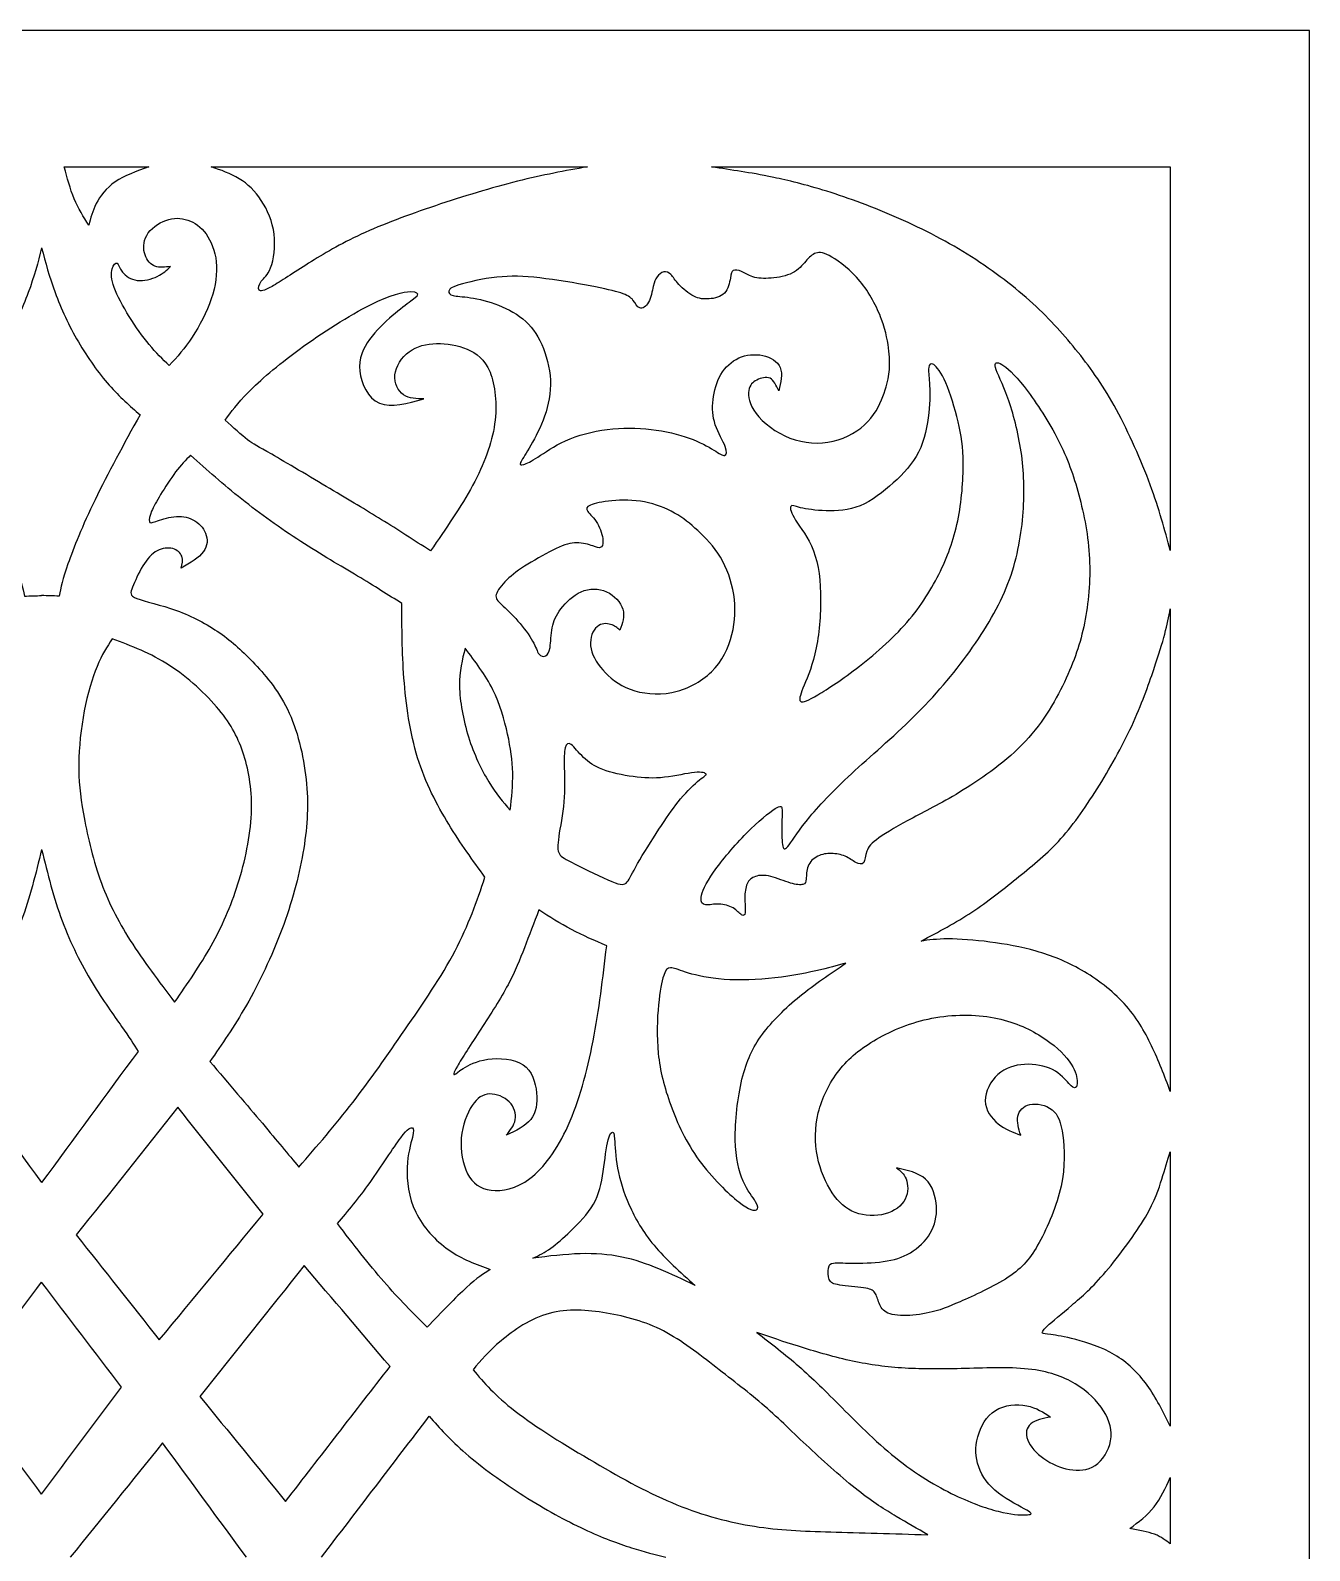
# Model space of a CAD drawing. Header units: millimetres. Extents: x 153 to 480, y 11 to 405.
# Drawn here: x 315.2 to 480.4, y 208.7 to 405.1 of the extents above; entities that cross this region are included whole.
import ezdxf

# ---------------------------------------------------------------- set-up
doc = ezdxf.new("R2010")
doc.units = ezdxf.units.MM
for name, color, linetype in [('Default', 7, 'Continuous'), ('DV1_Layer_1', 7, 'Continuous'), ('Layer_1', 7, 'Continuous')]:
    doc.layers.add(name, color=color, linetype=linetype)

# ---------------------------------------------------------------- blocks, each defined once
blk = doc.blocks.new('SE')
at = {"layer": 'DV1_Layer_1', "color": 7, "linetype": 'Continuous'}
for points in [[(319.53, 387.46), (319.53, 387.46), (330.44, 387.46), (330.44, 387.46)], [(338.51, 387.46), (338.51, 387.46), (387.11, 387.46), (387.11, 387.46)], [(462.41, 330.37), (462.41, 330.37), (462.41, 268.03), (462.41, 268.03)], [(462.41, 260.22), (462.41, 260.22), (462.41, 224.76), (462.41, 224.76)], [(462.41, 218.15), (462.41, 218.15), (462.41, 209.56), (462.41, 209.56)]]:
    blk.add_open_spline(points, degree=3, dxfattribs=at)
for points, knots in [([(330.44, 387.46), (328.86, 386.89), (325.72, 385.75), (324.17, 383.69), (323.67, 382.71), (323.17, 381.74), (322.94, 380.82), (322.71, 379.91), (322.02, 381), (321.34, 382.08), (320.81, 383.34), (320.28, 384.6), (319.91, 386.03), (319.53, 387.46)], [0, 0, 0, 0, 0.166667, 0.333333, 0.333333, 0.333333, 0.5, 0.5, 0.5, 0.666667, 0.666667, 0.666667, 1, 1, 1, 1]), ([(387.11, 387.46), (384.24, 386.95), (381.38, 386.43), (378.08, 385.6), (374.77, 384.77), (371.02, 383.63), (367.49, 382.44), (363.95, 381.25), (360.63, 380.02), (357.9, 378.76), (355.17, 377.5), (353.02, 376.22), (351.09, 375), (349.16, 373.78), (347.44, 372.64), (346.37, 372.02), (345.29, 371.41), (344.86, 371.32), (344.71, 371.54), (344.55, 371.75), (344.66, 372.27), (344.98, 372.68), (345.29, 373.1), (345.81, 373.41), (346.19, 374.43), (346.58, 375.44), (346.84, 377.16), (346.64, 378.78), (346.44, 380.4), (345.78, 381.91), (344.98, 383.13), (344.18, 384.35), (343.23, 385.26), (342.13, 385.93), (341.03, 386.61), (339.77, 387.04), (338.51, 387.46)], [0, 0, 0, 0, 0.076923, 0.076923, 0.076923, 0.153846, 0.153846, 0.153846, 0.230769, 0.230769, 0.230769, 0.307692, 0.307692, 0.307692, 0.384615, 0.384615, 0.384615, 0.461538, 0.461538, 0.461538, 0.538462, 0.538462, 0.538462, 0.615385, 0.615385, 0.615385, 0.692308, 0.692308, 0.692308, 0.769231, 0.769231, 0.769231, 0.846154, 0.846154, 0.846154, 1, 1, 1, 1]), ([(403.16, 387.46), (403.16, 387.46), (462.41, 387.46), (462.41, 387.46), (462.41, 337.91), (462.41, 337.91)], [0, 0, 0, 0, 0.333333, 0.333333, 1, 1, 1, 1]), ([(462.41, 337.91), (461.69, 340.58), (460.97, 343.24), (459.82, 346.38), (458.66, 349.51), (455.45, 356.73), (452.25, 361.31), (450.51, 363.48), (448.78, 365.66), (446.92, 367.72), (444.65, 369.79), (442.37, 371.87), (439.68, 373.96), (436.73, 375.83), (433.79, 377.71), (427.37, 381.03), (420.85, 383.43), (418.06, 384.3), (415.27, 385.18), (412.95, 385.72), (411.19, 386.09), (409.43, 386.46), (408.23, 386.66), (406.98, 386.86), (405.74, 387.06), (404.45, 387.26), (403.16, 387.46)], [0, 0, 0, 0, 0.090909, 0.090909, 0.090909, 0.181818, 0.272727, 0.272727, 0.272727, 0.363636, 0.363636, 0.363636, 0.454545, 0.454545, 0.454545, 0.545455, 0.636364, 0.636364, 0.636364, 0.727273, 0.727273, 0.727273, 0.818182, 0.818182, 0.818182, 1, 1, 1, 1]), ([(333.1, 361.79), (334.1, 362.91), (335.1, 364.02), (336.06, 365.47), (337.02, 366.92), (337.94, 368.69), (338.51, 370.39), (339.08, 372.1), (339.31, 373.73), (339.17, 375.17), (339.02, 376.62), (337.99, 379.14), (336.39, 380.28), (335.5, 380.58), (334.62, 380.88), (333.64, 380.91), (332.66, 380.55), (331.67, 380.2), (330.67, 379.45), (330.18, 378.61), (329.69, 377.76), (329.72, 376.82), (329.97, 376.09), (330.21, 375.36), (330.67, 374.84), (331.25, 374.63), (331.84, 374.41), (332.56, 374.5), (333.27, 374.59), (332.79, 374.13), (332.3, 373.67), (331.55, 373.31), (330.81, 372.95), (329.81, 372.7), (328.96, 372.8), (328.12, 372.9), (327.43, 373.36), (327.05, 373.86), (326.66, 374.36), (326.49, 375.44), (325.54, 374.5), (325.6, 372.95), (325.99, 371.88), (326.37, 370.81), (327.12, 369.43), (327.93, 368.12), (328.75, 366.8), (329.64, 365.54), (330.51, 364.5), (331.38, 363.45), (332.24, 362.62), (333.1, 361.79)], [0, 0, 0, 0, 0.05, 0.05, 0.05, 0.1, 0.1, 0.1, 0.15, 0.15, 0.15, 0.2, 0.25, 0.25, 0.25, 0.3, 0.3, 0.3, 0.35, 0.35, 0.35, 0.4, 0.4, 0.4, 0.45, 0.45, 0.45, 0.5, 0.5, 0.5, 0.55, 0.55, 0.55, 0.6, 0.6, 0.6, 0.65, 0.65, 0.65, 0.7, 0.75, 0.8, 0.8, 0.8, 0.85, 0.85, 0.85, 0.9, 0.9, 0.9, 1, 1, 1, 1]), ([(316.61, 376.99), (316.13, 375.13), (315.64, 373.27), (314.88, 371.22), (314.12, 369.18), (313.09, 366.94), (311.88, 364.85), (310.66, 362.77), (309.26, 360.82), (307.9, 359.27), (306.54, 357.73), (305.22, 356.58), (303.91, 355.44), (306, 351.63), (308.09, 347.83), (309.72, 344.46), (311.35, 341.1), (312.52, 338.18), (313.22, 336.18), (313.92, 334.17), (314.15, 333.09), (314.38, 332), (315.13, 332.03), (315.87, 332.06), (316.61, 332.08)], [0, 0, 0, 0, 0.111111, 0.111111, 0.111111, 0.222222, 0.222222, 0.222222, 0.333333, 0.333333, 0.333333, 0.444444, 0.444444, 0.444444, 0.555556, 0.555556, 0.555556, 0.666667, 0.666667, 0.666667, 0.777778, 0.777778, 0.777778, 1, 1, 1, 1]), ([(316.61, 376.99), (317.1, 375.13), (317.59, 373.27), (318.35, 371.22), (319.1, 369.18), (320.14, 366.94), (321.35, 364.85), (322.57, 362.77), (323.97, 360.82), (325.33, 359.27), (326.69, 357.73), (328.01, 356.58), (329.32, 355.44), (327.23, 351.63), (325.14, 347.83), (323.51, 344.46), (321.88, 341.1), (320.71, 338.18), (320.01, 336.18), (319.31, 334.17), (319.08, 333.09), (318.85, 332), (318.1, 332.03), (317.36, 332.06), (316.61, 332.08)], [0, 0, 0, 0, 0.111111, 0.111111, 0.111111, 0.222222, 0.222222, 0.222222, 0.333333, 0.333333, 0.333333, 0.444444, 0.444444, 0.444444, 0.555556, 0.555556, 0.555556, 0.666667, 0.666667, 0.666667, 0.777778, 0.777778, 0.777778, 1, 1, 1, 1]), ([(425.44, 358.24), (425.06, 357.13), (424.46, 355.73), (423.35, 354.55), (422.25, 353.38), (420.65, 352.43), (418.86, 352.02), (417.07, 351.6), (415.1, 351.72), (413.28, 352.42), (411.46, 353.12), (409.8, 354.41), (408.9, 355.6), (408, 356.78), (407.71, 358.96), (408.46, 359.65), (408.99, 359.92), (409.52, 360.19), (410.2, 360.39), (410.7, 360.15), (411.2, 359.9), (411.52, 359.22), (411.83, 358.53), (412.09, 359.62), (412.35, 360.7), (412.02, 361.52), (411.69, 362.34), (410.77, 362.88), (409.76, 363.09), (408.74, 363.31), (407.63, 363.19), (406.67, 362.77), (405.71, 362.34), (404.91, 361.59), (404.35, 360.63), (403.79, 359.67), (403.48, 358.5), (403.35, 357.39), (403.22, 356.27), (403.28, 355.21), (403.63, 354.15), (403.99, 353.09), (404.65, 352.03), (404.92, 351.32), (405.19, 350.6), (405.08, 350.23), (404.82, 350.19), (404.56, 350.14), (404.16, 350.43), (403.43, 350.87), (402.7, 351.32), (401.64, 351.92), (400.26, 352.42), (398.87, 352.92), (397.15, 353.32), (395.33, 353.54), (393.52, 353.75), (391.6, 353.78), (389.68, 353.54), (387.76, 353.29), (383.93, 352.26), (381.58, 350.54), (380.71, 349.97), (379.84, 349.4), (378.69, 348.83), (378.35, 348.94), (378.48, 349.27), (378.61, 349.6), (379.04, 350.2), (379.59, 351.13), (380.15, 352.06), (381.53, 354.58), (382.33, 357.67), (382.34, 359.29), (382.36, 360.91), (381.98, 362.59), (381.42, 364.01), (380.87, 365.43), (380.12, 366.57), (379.14, 367.49), (378.15, 368.4), (376.92, 369.09), (375.64, 369.59), (374.37, 370.09), (373.05, 370.41), (372.01, 370.56), (370.96, 370.72), (370.19, 370.72), (369.75, 370.84), (369.3, 370.95), (369.08, 371.41), (369.59, 372.1), (373.6, 373.01), (375.41, 373.21), (377.23, 373.41), (378.86, 373.36), (380.95, 373.11), (383.04, 372.87), (385.59, 372.44), (387.48, 372.08), (389.37, 371.72), (390.6, 371.44), (391.43, 371.17), (392.26, 370.89), (392.69, 370.64), (393, 370.25), (393.32, 369.86), (393.72, 368.83), (395.18, 369.69), (395.61, 372.27), (395.89, 372.95), (396.12, 373.25), (396.35, 373.56), (396.67, 373.81), (396.98, 373.88), (397.29, 373.96), (397.92, 373.73), (398.44, 372.81), (398.94, 372.27), (399.44, 371.72), (400.19, 371.09), (400.86, 370.75), (401.53, 370.41), (402.13, 370.35), (402.83, 370.41), (403.53, 370.46), (405.14, 370.81), (405.48, 372.53), (405.58, 373.1), (405.68, 373.67), (405.74, 374.24), (406.6, 374.13), (407.03, 373.94), (407.45, 373.76), (407.88, 373.44), (408.5, 373.25), (409.11, 373.07), (409.92, 373.01), (410.85, 373.08), (411.78, 373.15), (413.89, 373.56), (414.87, 374.76), (415.31, 375.26), (415.75, 375.76), (416.16, 376.16), (416.64, 376.32), (417.13, 376.47), (417.7, 376.39), (418.7, 375.8), (419.7, 375.22), (422.57, 373.04), (424.51, 369.38), (425.11, 367.76), (425.71, 366.14), (426.17, 363.34), (426.17, 361.79), (426.09, 360.99), (426, 360.19), (425.83, 359.36), (425.44, 358.24)], [0, 0, 0, 0, 0.015625, 0.015625, 0.015625, 0.03125, 0.03125, 0.03125, 0.046875, 0.046875, 0.046875, 0.0625, 0.0625, 0.0625, 0.078125, 0.09375, 0.09375, 0.09375, 0.109375, 0.109375, 0.109375, 0.125, 0.125, 0.125, 0.140625, 0.140625, 0.140625, 0.15625, 0.15625, 0.15625, 0.171875, 0.171875, 0.171875, 0.1875, 0.1875, 0.1875, 0.203125, 0.203125, 0.203125, 0.21875, 0.21875, 0.21875, 0.234375, 0.234375, 0.234375, 0.25, 0.25, 0.25, 0.265625, 0.265625, 0.265625, 0.28125, 0.28125, 0.28125, 0.296875, 0.296875, 0.296875, 0.3125, 0.3125, 0.3125, 0.328125, 0.34375, 0.34375, 0.34375, 0.359375, 0.375, 0.375, 0.375, 0.390625, 0.390625, 0.390625, 0.40625, 0.421875, 0.421875, 0.421875, 0.4375, 0.4375, 0.4375, 0.453125, 0.453125, 0.453125, 0.46875, 0.46875, 0.46875, 0.484375, 0.484375, 0.484375, 0.5, 0.5, 0.5, 0.515625, 0.53125, 0.546875, 0.546875, 0.546875, 0.5625, 0.5625, 0.5625, 0.578125, 0.578125, 0.578125, 0.59375, 0.59375, 0.59375, 0.609375, 0.609375, 0.609375, 0.625, 0.640625, 0.65625, 0.671875, 0.671875, 0.671875, 0.6875, 0.6875, 0.6875, 0.703125, 0.71875, 0.71875, 0.71875, 0.734375, 0.734375, 0.734375, 0.75, 0.75, 0.75, 0.765625, 0.78125, 0.78125, 0.78125, 0.796875, 0.8125, 0.8125, 0.8125, 0.828125, 0.828125, 0.828125, 0.84375, 0.84375, 0.84375, 0.859375, 0.875, 0.875, 0.875, 0.890625, 0.890625, 0.890625, 0.90625, 0.90625, 0.90625, 0.921875, 0.9375, 0.9375, 0.9375, 0.953125, 0.96875, 0.96875, 0.96875, 1, 1, 1, 1]), ([(346.34, 350.33), (348.15, 349.29), (351.27, 347.43), (353.85, 345.89), (356.43, 344.36), (358.46, 343.16), (360.53, 341.87), (362.61, 340.59), (364.73, 339.21), (366.84, 337.84), (368.82, 340.7), (372.77, 346.42), (374.77, 351.69), (375.13, 354.25), (375.49, 356.81), (375.2, 359.3), (374.53, 360.95), (373.85, 362.59), (371.74, 364.2), (367.53, 364.88), (365.07, 364.31), (364.08, 363.58), (363.09, 362.85), (361.61, 360.5), (362.64, 358.5), (363.37, 358), (364.1, 357.5), (365.04, 357.5), (365.98, 357.5), (363.87, 356.9), (361.75, 356.3), (360.25, 356.94), (358.74, 357.59), (357.86, 359.47), (357.7, 361.08), (357.54, 362.68), (358.11, 364), (358.96, 365.17), (359.8, 366.34), (360.92, 367.37), (361.91, 368.22), (362.89, 369.06), (364.61, 370.38), (365.07, 370.66), (365.14, 370.88), (365.21, 371.09), (365.13, 371.38), (364.25, 371.35), (363.38, 371.32), (361.72, 370.98), (359.07, 369.65), (356.43, 368.32), (352.79, 366), (349.89, 363.88), (346.98, 361.76), (344.81, 359.85), (343.33, 358.36), (341.86, 356.87), (341.08, 355.81), (340.31, 354.75), (341.37, 353.78), (342.43, 352.81), (343.22, 352.2), (344, 351.6), (344.52, 351.37), (346.34, 350.33)], [0, 0, 0, 0, 0.038462, 0.038462, 0.038462, 0.076923, 0.076923, 0.076923, 0.115385, 0.115385, 0.115385, 0.153846, 0.192308, 0.192308, 0.192308, 0.230769, 0.230769, 0.230769, 0.269231, 0.307692, 0.346154, 0.346154, 0.346154, 0.384615, 0.423077, 0.423077, 0.423077, 0.461538, 0.461538, 0.461538, 0.5, 0.5, 0.5, 0.538462, 0.538462, 0.538462, 0.576923, 0.576923, 0.576923, 0.615385, 0.615385, 0.615385, 0.653846, 0.692308, 0.692308, 0.692308, 0.730769, 0.730769, 0.730769, 0.769231, 0.769231, 0.769231, 0.807692, 0.807692, 0.807692, 0.846154, 0.846154, 0.846154, 0.884615, 0.884615, 0.884615, 0.923077, 0.923077, 0.923077, 1, 1, 1, 1]), ([(435.67, 306.97), (438.25, 308.56), (444.37, 312.85), (447.75, 318.75), (448.97, 321.4), (450.18, 324.04), (450.93, 326.39), (451.42, 329.01), (451.9, 331.63), (452.13, 334.52), (451.94, 337.38), (451.76, 340.24), (451.16, 343.08), (450.46, 345.58), (449.76, 348.08), (448.95, 350.26), (447.72, 352.59), (446.49, 354.92), (444.83, 357.41), (443.53, 359.07), (442.23, 360.73), (441.28, 361.56), (440.64, 361.94), (440, 362.31), (439.65, 362.22), (439.84, 361.52), (440.02, 360.82), (441.46, 358.19), (443.43, 350.63), (443.69, 343.08), (442.71, 337.12), (441.64, 334.17), (440.57, 331.23), (438.91, 328.31), (436.88, 325.4), (434.84, 322.5), (432.44, 319.61), (429.76, 316.92), (427.09, 314.23), (421.19, 309.25), (417.24, 305.18), (415.85, 303.51), (414.47, 301.83), (413.67, 300.52), (413.16, 299.86), (412.66, 299.2), (412.26, 299.2), (412.21, 301.26), (412.22, 302.18), (412.23, 303.09), (412.35, 304.7), (412.12, 305.04), (411.36, 304.55), (410.6, 304.07), (409.2, 302.92), (407.67, 301.38), (406.14, 299.83), (402.82, 295.94), (401.9, 293.76), (401.8, 293.09), (401.7, 292.42), (401.96, 292.16), (402.4, 292.12), (402.85, 292.07), (403.48, 292.25), (404.12, 292.23), (404.76, 292.22), (405.42, 292.02), (405.92, 291.72), (406.42, 291.42), (407.11, 290.61), (407.45, 290.73), (407.5, 291.14), (407.54, 291.56), (407.45, 292.33), (407.45, 293.03), (407.45, 293.73), (407.54, 294.36), (407.76, 294.84), (407.97, 295.31), (408.31, 295.62), (408.81, 295.79), (409.32, 295.97), (409.97, 296), (410.79, 295.79), (411.6, 295.59), (412.58, 295.17), (413.34, 294.94), (414.09, 294.71), (415.18, 294.65), (415.44, 295.25), (415.38, 296.57), (415.61, 297.13), (415.84, 297.68), (416.33, 298.14), (416.87, 298.41), (417.41, 298.69), (418.02, 298.77), (418.63, 298.76), (419.25, 298.74), (419.88, 298.63), (420.41, 298.4), (420.93, 298.17), (421.36, 297.83), (421.78, 297.61), (422.19, 297.4), (422.59, 297.31), (422.8, 297.58), (423, 297.86), (423, 298.49), (423.2, 299.04), (423.4, 299.6), (423.8, 300.09), (424.78, 300.79), (425.77, 301.49), (427.35, 302.41), (429.18, 303.38), (431.01, 304.35), (433.1, 305.38), (435.67, 306.97)], [0, 0, 0, 0, 0.020833, 0.041667, 0.041667, 0.041667, 0.0625, 0.0625, 0.0625, 0.083333, 0.083333, 0.083333, 0.104167, 0.104167, 0.104167, 0.125, 0.125, 0.125, 0.145833, 0.145833, 0.145833, 0.166667, 0.166667, 0.166667, 0.1875, 0.1875, 0.1875, 0.208333, 0.229167, 0.25, 0.270833, 0.270833, 0.270833, 0.291667, 0.291667, 0.291667, 0.3125, 0.3125, 0.3125, 0.333333, 0.354167, 0.354167, 0.354167, 0.375, 0.375, 0.375, 0.395833, 0.416667, 0.416667, 0.416667, 0.4375, 0.458333, 0.458333, 0.458333, 0.479167, 0.479167, 0.479167, 0.5, 0.520833, 0.520833, 0.520833, 0.541667, 0.541667, 0.541667, 0.5625, 0.5625, 0.5625, 0.583333, 0.583333, 0.583333, 0.604167, 0.625, 0.625, 0.625, 0.645833, 0.645833, 0.645833, 0.666667, 0.666667, 0.666667, 0.6875, 0.6875, 0.6875, 0.708333, 0.708333, 0.708333, 0.729167, 0.729167, 0.729167, 0.75, 0.770833, 0.791667, 0.791667, 0.791667, 0.8125, 0.8125, 0.8125, 0.833333, 0.833333, 0.833333, 0.854167, 0.854167, 0.854167, 0.875, 0.875, 0.875, 0.895833, 0.895833, 0.895833, 0.916667, 0.916667, 0.916667, 0.9375, 0.9375, 0.9375, 0.958333, 0.958333, 0.958333, 1, 1, 1, 1]), ([(435.66, 349.14), (435.67, 347), (435.27, 341.44), (433.61, 337.04), (432.5, 334.82), (431.38, 332.6), (429.98, 330.37), (428.03, 328.21), (426.09, 326.05), (423.6, 323.96), (421.46, 322.35), (419.33, 320.75), (417.56, 319.64), (416.43, 319.01), (415.3, 318.38), (414.81, 318.23), (414.62, 318.42), (414.44, 318.6), (414.55, 319.12), (414.95, 320.11), (415.35, 321.09), (416.04, 322.55), (416.51, 324.56), (416.99, 326.56), (417.24, 329.11), (417.24, 331.5), (417.24, 333.89), (416.73, 338.35), (413.55, 342.13), (413.26, 343.39), (413.38, 343.6), (413.49, 343.82), (413.87, 343.62), (414.64, 343.43), (415.41, 343.25), (416.58, 343.08), (417.94, 343.03), (419.3, 342.99), (420.85, 343.08), (422.35, 343.69), (423.85, 344.31), (425.31, 345.45), (426.63, 346.64), (427.95, 347.83), (429.12, 349.06), (429.89, 350.62), (430.67, 352.18), (431.41, 355.95), (431.35, 358.59), (431.3, 359.55), (431.24, 360.5), (431.15, 361.11), (431.21, 361.52), (431.27, 361.94), (431.47, 362.16), (431.85, 361.91), (432.24, 361.65), (432.81, 360.91), (433.4, 359.56), (433.99, 358.22), (434.59, 356.27), (435, 354.54), (435.42, 352.81), (435.65, 351.29), (435.66, 349.14)], [0, 0, 0, 0, 0.04, 0.08, 0.08, 0.08, 0.12, 0.12, 0.12, 0.16, 0.16, 0.16, 0.2, 0.2, 0.2, 0.24, 0.24, 0.24, 0.28, 0.28, 0.28, 0.32, 0.32, 0.32, 0.36, 0.36, 0.36, 0.4, 0.44, 0.48, 0.48, 0.48, 0.52, 0.52, 0.52, 0.56, 0.56, 0.56, 0.6, 0.6, 0.6, 0.64, 0.64, 0.64, 0.68, 0.68, 0.68, 0.72, 0.76, 0.76, 0.76, 0.8, 0.8, 0.8, 0.84, 0.84, 0.84, 0.88, 0.88, 0.88, 0.92, 0.92, 0.92, 1, 1, 1, 1]), ([(373.88, 295.68), (372.82, 292.59), (370.71, 286.41), (365.84, 279.31), (363.54, 275.98), (361.23, 272.64), (356.88, 266.4), (352.19, 260.96), (349.84, 258.25), (348.44, 259.93), (347.04, 261.62), (345.12, 263.9), (343.2, 266.17), (340.77, 269.04), (338.34, 271.9), (339.88, 274.1), (341.43, 276.3), (343.05, 279.15), (344.66, 282), (348.04, 288.98), (349.81, 295.74), (350.36, 298.81), (350.9, 301.89), (351.1, 304.67), (350.83, 307.74), (350.56, 310.82), (349.81, 314.2), (348.6, 316.89), (347.38, 319.58), (345.69, 321.58), (344.16, 323.21), (342.63, 324.84), (341.26, 326.1), (339.61, 327.25), (337.97, 328.39), (336.05, 329.42), (334.03, 330.15), (332.01, 330.88), (329.89, 331.31), (328.91, 331.7), (327.92, 332.08), (328.06, 332.43), (328.36, 333.16), (328.66, 333.89), (329.12, 335), (329.67, 335.91), (330.21, 336.81), (331.47, 338.18), (332.96, 338.3), (333.54, 338.14), (334.13, 337.98), (334.56, 337.61), (334.72, 337.15), (334.87, 336.69), (334.76, 336.15), (334.65, 335.61), (335.79, 336.29), (338.08, 337.67), (338.08, 339.38), (337.78, 340.13), (337.48, 340.87), (336.88, 341.5), (336.15, 341.87), (335.42, 342.25), (334.56, 342.36), (333.69, 342.26), (332.81, 342.16), (331.93, 341.84), (331.37, 341.66), (330.81, 341.47), (330.35, 341.36), (330.58, 342.39), (330.82, 342.97), (331.07, 343.56), (331.44, 344.22), (331.98, 345.12), (332.53, 346.02), (333.24, 347.17), (333.92, 348.05), (334.59, 348.94), (335.22, 349.57), (335.85, 350.2), (337.97, 348.31), (342.2, 344.53), (350.1, 338.87), (355.25, 335.89), (357.43, 334.59), (359.6, 333.29), (361.38, 332.17), (363.15, 331.05), (363.15, 327.94), (363.15, 324.82), (363.41, 321.42), (363.67, 318.03), (364.18, 314.37), (365.18, 311.12), (366.18, 307.87), (367.67, 305.04), (369.2, 302.53), (370.74, 300.03), (372.31, 297.86), (373.88, 295.68)], [0, 0, 0, 0, 0.025, 0.05, 0.05, 0.05, 0.075, 0.1, 0.1, 0.1, 0.125, 0.125, 0.125, 0.15, 0.15, 0.15, 0.175, 0.175, 0.175, 0.2, 0.225, 0.225, 0.225, 0.25, 0.25, 0.25, 0.275, 0.275, 0.275, 0.3, 0.3, 0.3, 0.325, 0.325, 0.325, 0.35, 0.35, 0.35, 0.375, 0.375, 0.375, 0.4, 0.4, 0.4, 0.425, 0.425, 0.425, 0.45, 0.475, 0.475, 0.475, 0.5, 0.5, 0.5, 0.525, 0.525, 0.525, 0.55, 0.575, 0.575, 0.575, 0.6, 0.6, 0.6, 0.625, 0.625, 0.625, 0.65, 0.65, 0.65, 0.675, 0.7, 0.7, 0.7, 0.725, 0.725, 0.725, 0.75, 0.75, 0.75, 0.775, 0.775, 0.775, 0.8, 0.825, 0.85, 0.85, 0.85, 0.875, 0.875, 0.875, 0.9, 0.9, 0.9, 0.925, 0.925, 0.925, 0.95, 0.95, 0.95, 1, 1, 1, 1]), ([(401.37, 340.47), (402.36, 339.55), (403.45, 338.44), (404.29, 337.04), (405.14, 335.63), (405.74, 333.95), (406.01, 332.23), (406.28, 330.51), (406.22, 328.77), (405.78, 327.03), (405.34, 325.3), (404.51, 323.58), (403.15, 322.24), (401.79, 320.89), (399.9, 319.92), (398, 319.55), (396.09, 319.18), (394.18, 319.41), (392.64, 319.98), (391.11, 320.55), (389.97, 321.47), (389.1, 322.47), (388.22, 323.47), (387.62, 324.56), (387.52, 325.59), (387.42, 326.62), (387.82, 327.59), (388.37, 328.06), (388.91, 328.54), (389.6, 328.51), (390.11, 328.35), (390.63, 328.19), (390.97, 327.91), (391.31, 327.62), (391.63, 328.51), (391.94, 329.39), (391.69, 330.3), (391.43, 331.2), (390.6, 332.11), (389.58, 332.57), (388.57, 333.03), (386.16, 333.03), (383.41, 330.28), (382.73, 328.79), (382.56, 327.92), (382.38, 327.05), (382.38, 326.05), (382.28, 325.39), (382.18, 324.73), (381.98, 324.41), (381.71, 324.29), (381.44, 324.16), (381.1, 324.21), (380.85, 324.53), (380.61, 324.84), (380.32, 325.99), (378.89, 327.94), (378.13, 328.79), (377.38, 329.65), (375.77, 331.14), (375.2, 331.71), (375.33, 332.21), (375.46, 332.71), (376, 333.43), (376.7, 334.1), (377.4, 334.78), (379.12, 336.03), (381.98, 337.64), (383.08, 338.15), (384.19, 338.67), (385.73, 339.13), (388.05, 338.44), (388.57, 338.21), (388.78, 338.28), (388.99, 338.35), (389.17, 338.61), (389.12, 339.2), (389.08, 339.78), (388.82, 340.7), (388.41, 341.4), (387.99, 342.1), (387.42, 342.59), (387.16, 342.95), (386.91, 343.3), (386.96, 343.53), (387.49, 343.76), (388.02, 343.99), (390.03, 344.45), (393.06, 344.45), (394.49, 344.18), (395.92, 343.91), (397.27, 343.36), (398.38, 342.73), (399.5, 342.1), (400.39, 341.39), (401.37, 340.47)], [0, 0, 0, 0, 0.026316, 0.026316, 0.026316, 0.052632, 0.052632, 0.052632, 0.078947, 0.078947, 0.078947, 0.105263, 0.105263, 0.105263, 0.131579, 0.131579, 0.131579, 0.157895, 0.157895, 0.157895, 0.184211, 0.184211, 0.184211, 0.210526, 0.210526, 0.210526, 0.236842, 0.236842, 0.236842, 0.263158, 0.263158, 0.263158, 0.289474, 0.289474, 0.289474, 0.315789, 0.315789, 0.315789, 0.342105, 0.342105, 0.342105, 0.368421, 0.394737, 0.421053, 0.421053, 0.421053, 0.447368, 0.447368, 0.447368, 0.473684, 0.473684, 0.473684, 0.5, 0.5, 0.5, 0.526316, 0.552632, 0.552632, 0.552632, 0.578947, 0.605263, 0.605263, 0.605263, 0.631579, 0.631579, 0.631579, 0.657895, 0.684211, 0.684211, 0.684211, 0.710526, 0.736842, 0.763158, 0.763158, 0.763158, 0.789474, 0.789474, 0.789474, 0.815789, 0.815789, 0.815789, 0.842105, 0.842105, 0.842105, 0.868421, 0.868421, 0.868421, 0.894737, 0.921053, 0.921053, 0.921053, 0.947368, 0.947368, 0.947368, 1, 1, 1, 1]), ([(462.41, 268.03), (461.66, 270.01), (460.17, 273.96), (456.91, 279.54), (452.9, 282.57), (450.94, 283.7), (448.98, 284.83), (447.06, 285.58), (445.09, 286.14), (443.12, 286.69), (441.08, 287.07), (439.09, 287.32), (437.11, 287.58), (435.16, 287.72), (433.69, 287.72), (432.21, 287.72), (431.21, 287.58), (430.21, 287.44), (432.47, 288.64), (434.73, 289.84), (436.78, 291.19), (438.82, 292.53), (440.65, 294.02), (442.5, 295.49), (444.35, 296.97), (448.07, 299.89), (451.33, 304.52), (452.95, 307.1), (454.56, 309.68), (457.77, 315.34), (459.6, 320.55), (460.27, 322.54), (460.95, 324.53), (461.37, 325.9), (461.69, 327.11), (462, 328.31), (462.2, 329.34), (462.41, 330.37)], [0, 0, 0, 0, 0.0625, 0.125, 0.1875, 0.1875, 0.1875, 0.25, 0.25, 0.25, 0.3125, 0.3125, 0.3125, 0.375, 0.375, 0.375, 0.4375, 0.4375, 0.4375, 0.5, 0.5, 0.5, 0.5625, 0.5625, 0.5625, 0.625, 0.6875, 0.6875, 0.6875, 0.75, 0.8125, 0.8125, 0.8125, 0.875, 0.875, 0.875, 1, 1, 1, 1]), ([(333.79, 279.54), (331.75, 282.23), (327.69, 287.61), (325.12, 292.65), (324.13, 295.47), (323.14, 298.28), (322.45, 301.4), (322.01, 303.88), (321.57, 306.36), (321.17, 310.02), (321.94, 317.4), (323.74, 323.41), (325.06, 325.47), (325.72, 326.5), (328.21, 325.56), (330.7, 324.62), (333.11, 323.06), (335.53, 321.5), (340.23, 317.15), (342.06, 313.6), (342.73, 311.45), (343.4, 309.3), (343.83, 306.78), (343.7, 303.89), (343.57, 301), (342.2, 294.48), (339.91, 289.33), (338.51, 286.84), (337.11, 284.35), (335.45, 281.94), (333.79, 279.54)], [0, 0, 0, 0, 0.066667, 0.133333, 0.133333, 0.133333, 0.2, 0.2, 0.2, 0.266667, 0.333333, 0.4, 0.466667, 0.466667, 0.466667, 0.533333, 0.533333, 0.533333, 0.6, 0.666667, 0.666667, 0.666667, 0.733333, 0.733333, 0.733333, 0.8, 0.866667, 0.866667, 0.866667, 1, 1, 1, 1]), ([(371.31, 325.3), (372.62, 323.56), (375.26, 320.06), (376.4, 316), (376.8, 314.18), (377.2, 312.37), (377.66, 309.16), (377.32, 305.95), (377.15, 304.35), (376.23, 305.41), (374.4, 307.53), (372.45, 311.59), (371.75, 313.81), (371.05, 316.03), (370.62, 318.43), (370.59, 320.38), (370.56, 322.33), (370.94, 323.81), (371.31, 325.3)], [0, 0, 0, 0, 0.111111, 0.222222, 0.222222, 0.222222, 0.333333, 0.444444, 0.444444, 0.444444, 0.555556, 0.666667, 0.666667, 0.666667, 0.777778, 0.777778, 0.777778, 1, 1, 1, 1]), ([(396.35, 301.88), (395.43, 300.46), (394.32, 298.71), (393.6, 297.47), (392.89, 296.22), (392.26, 294.74), (391.14, 294.56), (384.7, 297.83), (383.73, 298.28), (383.49, 298.71), (383.24, 299.14), (383.24, 300.4), (383.93, 303.84), (384.07, 305.45), (384.22, 307.07), (384.1, 310.1), (384.1, 311.88), (384.23, 312.41), (384.36, 312.94), (384.87, 313.28), (385.96, 311.79), (386.61, 311.16), (387.25, 310.53), (387.99, 310.02), (389.09, 309.6), (390.2, 309.19), (391.66, 308.87), (393.03, 308.69), (394.4, 308.5), (395.69, 308.44), (397.08, 308.6), (398.47, 308.76), (399.96, 309.13), (400.94, 309.23), (401.93, 309.33), (402.9, 308.99), (402.05, 308.65), (401.34, 308.06), (400.64, 307.47), (399.67, 306.47), (398.83, 305.43), (397.98, 304.38), (397.27, 303.29), (396.35, 301.88)], [0, 0, 0, 0, 0.05, 0.05, 0.05, 0.1, 0.15, 0.2, 0.25, 0.25, 0.25, 0.3, 0.35, 0.35, 0.35, 0.4, 0.45, 0.45, 0.45, 0.5, 0.55, 0.55, 0.55, 0.6, 0.6, 0.6, 0.65, 0.65, 0.65, 0.7, 0.7, 0.7, 0.75, 0.75, 0.75, 0.8, 0.85, 0.85, 0.85, 0.9, 0.9, 0.9, 1, 1, 1, 1]), ([(316.61, 299.29), (315.84, 296.14), (315.07, 292.99), (313.98, 290.06), (312.89, 287.12), (310.09, 281.69), (307.28, 277.85), (306.3, 276.43), (305.31, 275.02), (304.74, 274.1), (304.17, 273.19), (308.32, 267.55), (312.46, 261.91), (316.61, 256.27)], [0, 0, 0, 0, 0.166667, 0.166667, 0.166667, 0.333333, 0.5, 0.5, 0.5, 0.666667, 0.666667, 0.666667, 1, 1, 1, 1]), ([(316.61, 299.29), (317.39, 296.14), (318.16, 292.99), (319.25, 290.06), (320.34, 287.12), (323.14, 281.69), (325.95, 277.85), (326.93, 276.43), (327.92, 275.02), (328.49, 274.1), (329.06, 273.19), (324.91, 267.55), (320.76, 261.91), (316.61, 256.27)], [0, 0, 0, 0, 0.166667, 0.166667, 0.166667, 0.333333, 0.5, 0.5, 0.5, 0.666667, 0.666667, 0.666667, 1, 1, 1, 1]), ([(389.6, 286.84), (389.11, 282.69), (388.62, 278.54), (387.85, 274.54), (387.08, 270.55), (386.02, 266.72), (384.62, 263.61), (383.21, 260.51), (381.47, 258.13), (379.68, 256.77), (377.89, 255.41), (376.06, 255.07), (374.66, 255.25), (373.25, 255.44), (372.28, 256.16), (371.64, 257.39), (370.99, 258.62), (370.68, 260.36), (370.82, 262.01), (370.96, 263.65), (372.17, 266.75), (373.6, 267.66), (374.47, 267.69), (375.34, 267.72), (376.37, 267.32), (377.02, 266.67), (377.66, 266.03), (377.92, 265.14), (377.79, 264.38), (377.66, 263.63), (377.15, 263), (376.63, 262.37), (377.86, 262.94), (379.09, 263.51), (379.79, 264.4), (380.49, 265.29), (380.67, 266.49), (380.54, 267.83), (380.41, 269.18), (379.55, 272.15), (375.72, 272.38), (374.24, 272.17), (372.77, 271.95), (371.74, 271.41), (371.08, 271), (370.42, 270.58), (370.13, 270.29), (369.96, 270.22), (369.79, 270.15), (369.73, 270.29), (370.31, 271.28), (370.88, 272.27), (373.28, 275.93), (375.92, 280.05), (376.86, 281.81), (377.8, 283.57), (378.38, 285.03), (378.98, 286.59), (379.58, 288.15), (380.21, 289.81), (380.84, 291.47), (382.21, 290.59), (383.59, 289.7), (385.05, 288.93), (386.5, 288.15), (388.05, 287.5), (389.6, 286.84)], [0, 0, 0, 0, 0.04, 0.04, 0.04, 0.08, 0.08, 0.08, 0.12, 0.12, 0.12, 0.16, 0.16, 0.16, 0.2, 0.2, 0.2, 0.24, 0.24, 0.24, 0.28, 0.32, 0.32, 0.32, 0.36, 0.36, 0.36, 0.4, 0.4, 0.4, 0.44, 0.44, 0.44, 0.48, 0.48, 0.48, 0.52, 0.52, 0.52, 0.56, 0.6, 0.6, 0.6, 0.64, 0.64, 0.64, 0.68, 0.68, 0.68, 0.72, 0.72, 0.72, 0.76, 0.8, 0.8, 0.8, 0.84, 0.84, 0.84, 0.88, 0.88, 0.88, 0.92, 0.92, 0.92, 1, 1, 1, 1]), ([(420.51, 284.6), (418.47, 283.23), (416.44, 281.86), (414.57, 280.33), (412.69, 278.79), (410.98, 277.11), (409.72, 275.4), (408.46, 273.7), (407.66, 271.98), (407.08, 269.59), (406.51, 267.2), (406.17, 264.14), (406.21, 261.77), (406.25, 259.39), (406.68, 257.7), (407.24, 256.44), (407.8, 255.18), (408.49, 254.35), (408.84, 253.77), (409.2, 253.18), (409.23, 252.84), (408.94, 252.71), (408.66, 252.58), (408.06, 252.66), (406.68, 253.74), (405.31, 254.81), (403.16, 256.87), (401.52, 259.15), (399.87, 261.42), (398.73, 263.91), (397.88, 266.23), (397.04, 268.55), (396.49, 270.7), (396.26, 272.91), (396.04, 275.13), (396.21, 279.71), (396.72, 282.23), (396.97, 282.99), (397.21, 283.75), (397.67, 284.26), (398.81, 283.75), (399.8, 283.43), (400.79, 283.12), (402.19, 282.74), (404.05, 282.56), (405.91, 282.37), (408.23, 282.37), (410.49, 282.59), (412.75, 282.8), (414.95, 283.23), (416.61, 283.6), (418.27, 283.97), (419.39, 284.29), (420.51, 284.6)], [0, 0, 0, 0, 0.05, 0.05, 0.05, 0.1, 0.1, 0.1, 0.15, 0.15, 0.15, 0.2, 0.2, 0.2, 0.25, 0.25, 0.25, 0.3, 0.3, 0.3, 0.35, 0.35, 0.35, 0.4, 0.4, 0.4, 0.45, 0.45, 0.45, 0.5, 0.5, 0.5, 0.55, 0.55, 0.55, 0.6, 0.65, 0.65, 0.65, 0.7, 0.75, 0.75, 0.75, 0.8, 0.8, 0.8, 0.85, 0.85, 0.85, 0.9, 0.9, 0.9, 1, 1, 1, 1]), ([(435.26, 240.86), (436.93, 241.59), (442.31, 243.99), (444.37, 246.51), (445.48, 248.51), (446.58, 250.52), (447.75, 253.27), (448.3, 255.8), (448.84, 258.33), (448.75, 260.65), (448.52, 262.32), (448.3, 264), (447.92, 265.03), (447.14, 265.66), (446.35, 266.29), (445.15, 266.52), (444.27, 266.33), (443.4, 266.14), (442.86, 265.54), (442.71, 264.81), (442.57, 264.08), (442.83, 263.23), (443.09, 262.37), (442.08, 262.74), (440.08, 263.48), (437.76, 266.66), (439.19, 269.35), (440.15, 270.21), (441.11, 271.07), (442.31, 271.44), (443.59, 271.51), (444.86, 271.58), (447.55, 271.12), (448.87, 269.52), (449.31, 269.05), (449.76, 268.58), (449.98, 268.43), (450.16, 268.51), (450.33, 268.58), (450.44, 268.86), (450.38, 269.45), (450.33, 270.04), (450.1, 270.92), (449.35, 271.94), (448.61, 272.96), (446.09, 275.25), (442.08, 277.08), (439.64, 277.54), (437.19, 277.99), (434.3, 277.99), (431.62, 277.48), (428.95, 276.96), (426.49, 275.93), (424.47, 274.77), (422.45, 273.61), (419.3, 271.04), (417.41, 267.2), (416.94, 265.27), (416.47, 263.34), (416.47, 261.39), (416.83, 259.6), (417.19, 257.82), (417.9, 256.18), (418.73, 254.94), (419.56, 253.69), (421.45, 251.98), (424.37, 251.86), (425.57, 252.19), (426.77, 252.52), (427.72, 253.24), (428.16, 254.11), (428.6, 254.98), (428.55, 256.01), (428.28, 256.71), (428, 257.42), (427.52, 257.79), (427.03, 258.16), (428.46, 257.84), (431.32, 257.22), (432.13, 254.41), (432.2, 253.14), (432.27, 251.86), (432.01, 250.72), (431.41, 249.7), (430.81, 248.69), (429.86, 247.8), (428.83, 247.18), (427.8, 246.57), (426.69, 246.22), (425.34, 246.04), (424, 245.85), (422.42, 245.82), (421.26, 245.84), (420.1, 245.85), (419.36, 245.91), (418.92, 245.85), (418.47, 245.8), (418.33, 245.62), (418.26, 245.21), (418.19, 244.79), (418.19, 244.14), (418.36, 243.72), (418.53, 243.31), (418.87, 243.13), (419.72, 243.01), (420.56, 242.88), (421.91, 242.79), (422.77, 242.66), (423.63, 242.53), (424, 242.36), (424.24, 242.02), (424.48, 241.67), (424.6, 241.16), (424.8, 240.66), (425, 240.16), (425.57, 239.18), (427.63, 239.01), (428.75, 239.08), (429.86, 239.16), (431.07, 239.38), (432, 239.63), (432.93, 239.87), (433.58, 240.13), (435.26, 240.86)], [0, 0, 0, 0, 0.020833, 0.041667, 0.041667, 0.041667, 0.0625, 0.0625, 0.0625, 0.083333, 0.083333, 0.083333, 0.104167, 0.104167, 0.104167, 0.125, 0.125, 0.125, 0.145833, 0.145833, 0.145833, 0.166667, 0.166667, 0.166667, 0.1875, 0.208333, 0.229167, 0.229167, 0.229167, 0.25, 0.25, 0.25, 0.270833, 0.291667, 0.291667, 0.291667, 0.3125, 0.3125, 0.3125, 0.333333, 0.333333, 0.333333, 0.354167, 0.354167, 0.354167, 0.375, 0.395833, 0.395833, 0.395833, 0.416667, 0.416667, 0.416667, 0.4375, 0.4375, 0.4375, 0.458333, 0.479167, 0.479167, 0.479167, 0.5, 0.5, 0.5, 0.520833, 0.520833, 0.520833, 0.541667, 0.5625, 0.5625, 0.5625, 0.583333, 0.583333, 0.583333, 0.604167, 0.604167, 0.604167, 0.625, 0.625, 0.625, 0.645833, 0.666667, 0.666667, 0.666667, 0.6875, 0.6875, 0.6875, 0.708333, 0.708333, 0.708333, 0.729167, 0.729167, 0.729167, 0.75, 0.75, 0.75, 0.770833, 0.770833, 0.770833, 0.791667, 0.791667, 0.791667, 0.8125, 0.8125, 0.8125, 0.833333, 0.833333, 0.833333, 0.854167, 0.854167, 0.854167, 0.875, 0.875, 0.875, 0.895833, 0.895833, 0.895833, 0.916667, 0.9375, 0.9375, 0.9375, 0.958333, 0.958333, 0.958333, 1, 1, 1, 1]), ([(331.81, 235.92), (328.23, 240.44), (324.66, 244.97), (321.08, 249.49), (325.46, 254.98), (329.84, 260.48), (334.22, 265.97), (337.88, 261.36), (341.54, 256.76), (345.21, 252.15), (340.74, 246.74), (336.28, 241.33), (331.81, 235.92)], [0, 0, 0, 0, 0.2, 0.2, 0.2, 0.4, 0.4, 0.4, 0.6, 0.6, 0.6, 1, 1, 1, 1]), ([(374.57, 245.02), (372.74, 245.68), (369.08, 247), (365.87, 250.49), (364.94, 252.42), (364.01, 254.35), (363.75, 256.47), (363.82, 258.2), (363.9, 259.93), (364.3, 261.28), (364.5, 262.09), (364.7, 262.91), (364.7, 263.2), (364.51, 263.3), (364.32, 263.4), (363.95, 263.31), (362.99, 262.04), (362.03, 260.76), (360.49, 258.3), (359.03, 256.26), (357.57, 254.21), (356.2, 252.58), (354.82, 250.95), (356.85, 248.31), (358.89, 245.68), (360.82, 243.45), (362.75, 241.22), (364.58, 239.38), (366.41, 237.55), (368.27, 239.5), (370.13, 241.45), (371.49, 242.69), (372.85, 243.94), (373.71, 244.48), (374.57, 245.02)], [0, 0, 0, 0, 0.076923, 0.153846, 0.153846, 0.153846, 0.230769, 0.230769, 0.230769, 0.307692, 0.307692, 0.307692, 0.384615, 0.384615, 0.384615, 0.461538, 0.461538, 0.461538, 0.538462, 0.538462, 0.538462, 0.615385, 0.615385, 0.615385, 0.692308, 0.692308, 0.692308, 0.769231, 0.769231, 0.769231, 0.846154, 0.846154, 0.846154, 1, 1, 1, 1]), ([(401.02, 242.96), (399.1, 244.68), (395.26, 248.11), (393.26, 251.66), (392.52, 253.34), (391.77, 255.01), (391.28, 256.59), (391.01, 258.1), (390.74, 259.62), (390.68, 261.08), (390.63, 261.87), (390.57, 262.65), (390.45, 262.88), (390, 262.65), (389.78, 261.77), (389.57, 260.88), (389.37, 259.22), (389.14, 257.69), (388.91, 256.16), (388.65, 254.75), (387.91, 253.45), (387.16, 252.15), (385.93, 250.95), (384.93, 249.99), (383.93, 249.03), (382.38, 247.6), (380.84, 246.85), (380.07, 246.48), (382.15, 246.74), (384.24, 247), (386.18, 247.05), (388.11, 247.11), (389.88, 246.97), (391.56, 246.63), (393.23, 246.28), (394.8, 245.74), (396.36, 245.09), (397.92, 244.45), (399.47, 243.71), (401.02, 242.96)], [0, 0, 0, 0, 0.0625, 0.125, 0.125, 0.125, 0.1875, 0.1875, 0.1875, 0.25, 0.25, 0.25, 0.3125, 0.375, 0.375, 0.375, 0.4375, 0.4375, 0.4375, 0.5, 0.5, 0.5, 0.5625, 0.5625, 0.5625, 0.625, 0.6875, 0.6875, 0.6875, 0.75, 0.75, 0.75, 0.8125, 0.8125, 0.8125, 0.875, 0.875, 0.875, 1, 1, 1, 1]), ([(462.41, 224.76), (461.49, 226.62), (460.57, 228.48), (459.41, 230.08), (458.26, 231.69), (456.85, 233.03), (455.21, 234), (453.56, 234.98), (451.67, 235.58), (450.2, 235.96), (448.72, 236.35), (447.67, 236.52), (446.99, 236.61), (446.32, 236.69), (446.03, 236.69), (445.92, 236.79), (445.81, 236.89), (445.86, 237.1), (446.51, 237.7), (447.15, 238.3), (448.38, 239.3), (449.68, 240.4), (450.99, 241.5), (452.36, 242.7), (454.09, 244.74), (455.82, 246.77), (457.91, 249.63), (459.19, 251.79), (460.46, 253.95), (460.92, 255.41), (461.32, 256.7), (461.72, 257.99), (462.06, 259.1), (462.41, 260.22)], [0, 0, 0, 0, 0.083333, 0.083333, 0.083333, 0.166667, 0.166667, 0.166667, 0.25, 0.25, 0.25, 0.333333, 0.333333, 0.333333, 0.416667, 0.416667, 0.416667, 0.5, 0.5, 0.5, 0.583333, 0.583333, 0.583333, 0.666667, 0.666667, 0.666667, 0.75, 0.75, 0.75, 0.833333, 0.833333, 0.833333, 1, 1, 1, 1]), ([(337.05, 228.62), (341.54, 234.26), (346.04, 239.9), (350.53, 245.54), (354.22, 241.19), (357.91, 236.84), (361.61, 232.49), (357.11, 226.68), (352.62, 220.87), (348.13, 215.06), (344.43, 219.58), (340.74, 224.1), (337.05, 228.62)], [0, 0, 0, 0, 0.2, 0.2, 0.2, 0.4, 0.4, 0.4, 0.6, 0.6, 0.6, 1, 1, 1, 1]), ([(316.61, 216), (313.18, 220.61), (309.75, 225.22), (306.31, 229.83), (309.75, 234.35), (313.18, 238.87), (316.61, 243.39)], [0, 0, 0, 0, 0.333333, 0.333333, 0.333333, 1, 1, 1, 1]), ([(316.61, 216), (320.05, 220.61), (323.48, 225.22), (326.92, 229.83), (323.48, 234.35), (320.05, 238.87), (316.61, 243.39)], [0, 0, 0, 0, 0.333333, 0.333333, 0.333333, 1, 1, 1, 1]), ([(431.07, 210.76), (426.66, 210.88), (417.84, 211.11), (411.89, 211.34), (408.7, 211.84), (405.51, 212.34), (402.1, 213.23), (398.65, 214.63), (395.21, 216.03), (391.71, 217.95), (388.02, 220.11), (384.33, 222.27), (380.44, 224.67), (377.79, 226.71), (375.14, 228.74), (373.74, 230.4), (372.34, 232.06), (373.34, 233.26), (374.34, 234.46), (375.96, 235.82), (377.58, 237.18), (382.04, 240.21), (387.08, 239.81), (389.58, 239.38), (392.09, 238.96), (394.58, 238.3), (396.94, 237.08), (399.3, 235.86), (401.53, 234.09), (403.72, 232.39), (405.91, 230.68), (410.2, 227.42), (413.69, 223.93), (415.74, 222.01), (417.79, 220.09), (420.13, 218.01), (422.08, 216.47), (424.03, 214.94), (425.57, 213.97), (427, 213.11), (428.43, 212.25), (429.75, 211.51), (431.07, 210.76)], [0, 0, 0, 0, 0.058824, 0.117647, 0.117647, 0.117647, 0.176471, 0.176471, 0.176471, 0.235294, 0.235294, 0.235294, 0.294118, 0.294118, 0.294118, 0.352941, 0.352941, 0.352941, 0.411765, 0.411765, 0.411765, 0.470588, 0.529412, 0.529412, 0.529412, 0.588235, 0.588235, 0.588235, 0.647059, 0.647059, 0.647059, 0.705882, 0.764706, 0.764706, 0.764706, 0.823529, 0.823529, 0.823529, 0.882353, 0.882353, 0.882353, 1, 1, 1, 1]), ([(409, 236.87), (410.69, 236.29), (414.07, 235.15), (418.7, 233.78), (420.95, 233.27), (423.2, 232.77), (425.37, 232.46), (427.7, 232.3), (430.04, 232.14), (432.53, 232.14), (435.39, 232.22), (438.25, 232.29), (441.48, 232.43), (444.06, 232.16), (446.64, 231.89), (448.55, 231.2), (450.14, 230.24), (451.73, 229.28), (452.99, 228.05), (453.79, 226.78), (454.59, 225.5), (455.28, 222.87), (453.68, 220.35), (452.69, 219.69), (451.7, 219.04), (450.53, 218.98), (449.37, 219.19), (448.21, 219.41), (445.92, 220.38), (444.32, 222.16), (443.99, 222.99), (443.66, 223.82), (443.95, 225.36), (445.95, 225.76), (446.95, 225.96), (446.03, 226.56), (445.12, 227.16), (443.86, 227.41), (442.6, 227.65), (441, 227.54), (439.82, 226.81), (438.65, 226.08), (437.91, 224.73), (437.55, 223.4), (437.19, 222.07), (437.22, 220.75), (437.66, 219.51), (438.11, 218.26), (438.97, 217.09), (440.21, 216.12), (441.46, 215.14), (443.09, 214.37), (443.86, 213.93), (444.63, 213.48), (444.55, 213.37), (443.96, 213.33), (443.37, 213.28), (442.29, 213.31), (440.77, 213.64), (439.25, 213.97), (437.31, 214.6), (435, 215.67), (432.7, 216.75), (427.37, 219.78), (419.56, 227.59), (416.18, 230.97), (414.42, 232.52), (412.66, 234.06), (410.83, 235.46), (409, 236.87)], [0, 0, 0, 0, 0.035714, 0.071429, 0.071429, 0.071429, 0.107143, 0.107143, 0.107143, 0.142857, 0.142857, 0.142857, 0.178571, 0.178571, 0.178571, 0.214286, 0.214286, 0.214286, 0.25, 0.25, 0.25, 0.285714, 0.321429, 0.321429, 0.321429, 0.357143, 0.357143, 0.357143, 0.392857, 0.428571, 0.428571, 0.428571, 0.464286, 0.5, 0.5, 0.5, 0.535714, 0.535714, 0.535714, 0.571429, 0.571429, 0.571429, 0.607143, 0.607143, 0.607143, 0.642857, 0.642857, 0.642857, 0.678571, 0.678571, 0.678571, 0.714286, 0.714286, 0.714286, 0.75, 0.75, 0.75, 0.785714, 0.785714, 0.785714, 0.821429, 0.821429, 0.821429, 0.857143, 0.892857, 0.928571, 0.928571, 0.928571, 1, 1, 1, 1]), ([(352.76, 207.85), (357.4, 213.91), (362.03, 219.98), (366.67, 226.05), (368.02, 224.53), (369.36, 223.01), (371.41, 221.25), (373.45, 219.49), (376.2, 217.49), (378.92, 215.76), (381.64, 214.03), (384.33, 212.57), (386.69, 211.47), (389.05, 210.36), (391.08, 209.62), (392.79, 209.08), (394.49, 208.53), (395.86, 208.19), (397.24, 207.85)], [0, 0, 0, 0, 0.142857, 0.142857, 0.142857, 0.285714, 0.285714, 0.285714, 0.428571, 0.428571, 0.428571, 0.571429, 0.571429, 0.571429, 0.714286, 0.714286, 0.714286, 1, 1, 1, 1]), ([(343.06, 207.85), (339.45, 212.77), (335.85, 217.69), (332.24, 222.61), (328.26, 217.69), (324.29, 212.77), (320.31, 207.85)], [0, 0, 0, 0, 0.333333, 0.333333, 0.333333, 1, 1, 1, 1]), ([(462.41, 209.56), (461.83, 210.02), (461.26, 210.48), (460.39, 210.81), (459.51, 211.14), (458.34, 211.34), (457.17, 211.54), (458.31, 212.4), (459.46, 213.25), (460.33, 214.36), (461.2, 215.46), (461.8, 216.8), (462.41, 218.15)], [0, 0, 0, 0, 0.2, 0.2, 0.2, 0.4, 0.4, 0.4, 0.6, 0.6, 0.6, 1, 1, 1, 1])]:
    blk.add_open_spline(points, degree=3, knots=knots, dxfattribs=at)
at = {"layer": 'Layer_1', "color": 7, "linetype": 'Continuous'}
for p, q in [((480.41, 405.09), (152.82, 405.09)), ((480.41, 10.6), (480.41, 405.09))]:
    blk.add_line(p, q, dxfattribs=at)

msp = doc.modelspace()

# ---------------------------------------------------------------- block references
at = {"layer": 'Default'}
msp.add_blockref('SE', (0, 0), dxfattribs=at)

doc.saveas('drawing.dxf')
